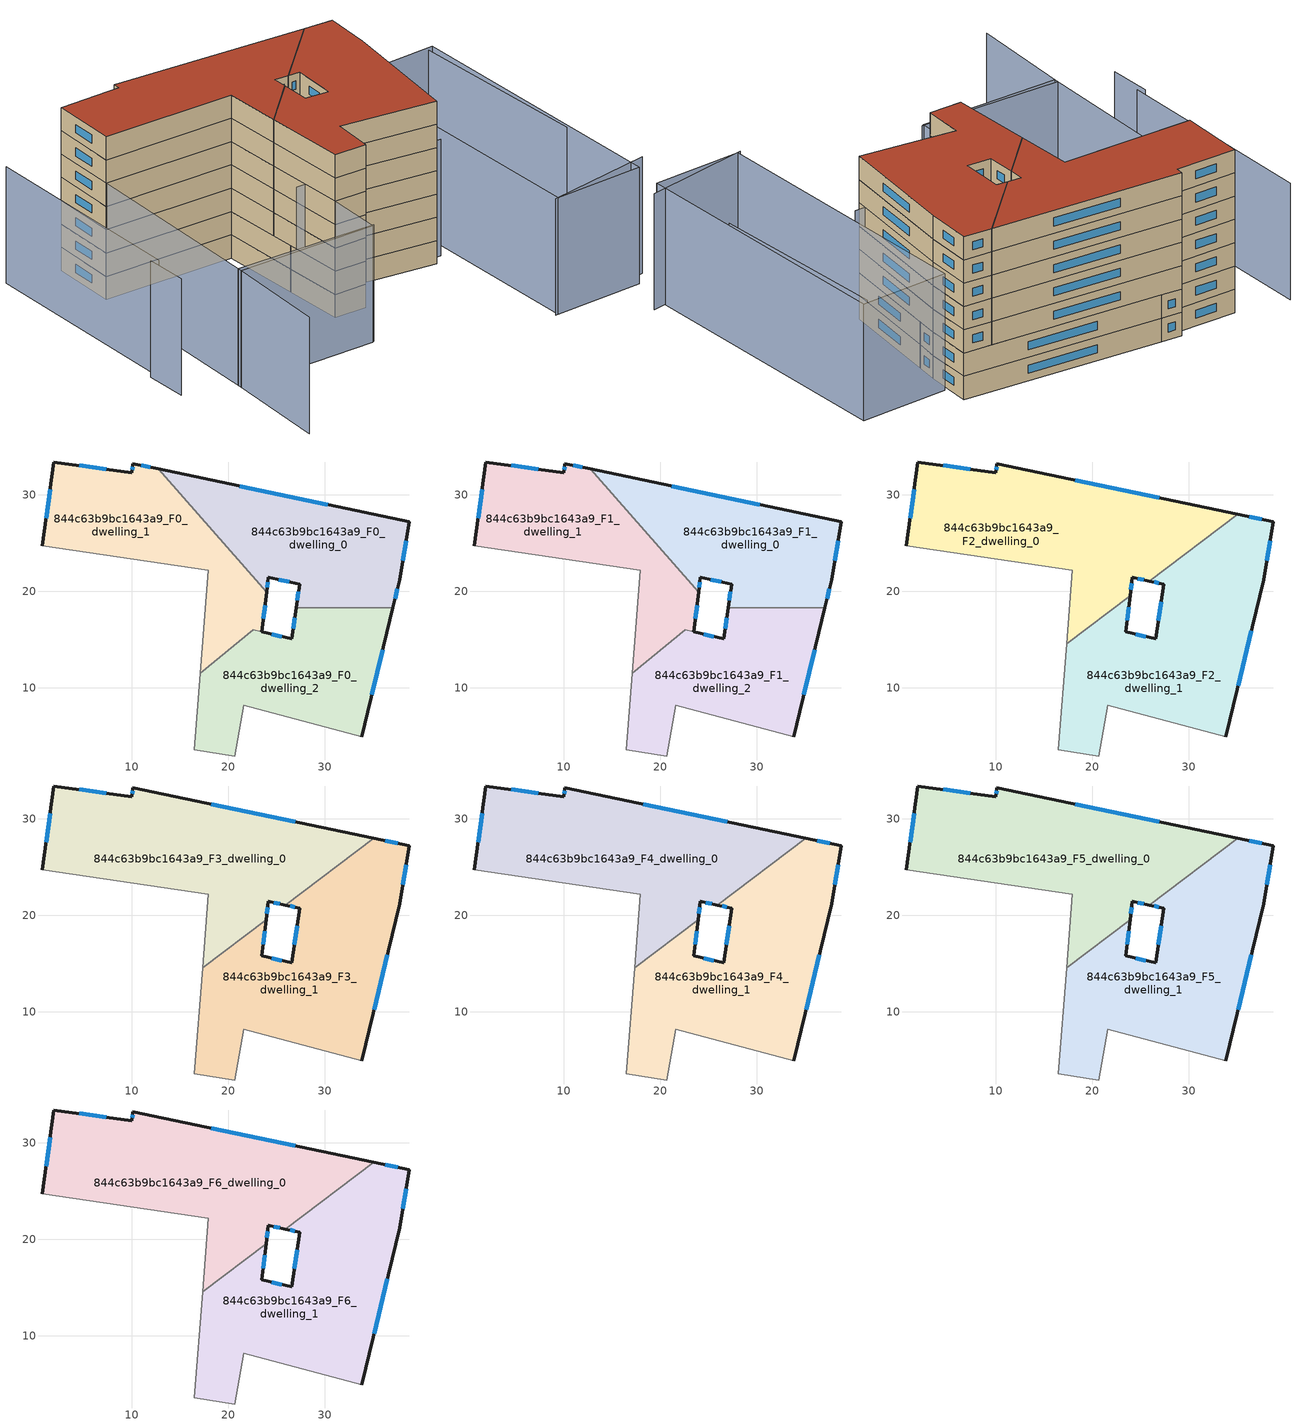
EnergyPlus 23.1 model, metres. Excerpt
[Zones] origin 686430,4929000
844c63b9bc1643a9_F0_dwelling_0
 floor ground (EU_floor_Construction): 38.78,27.23 37.78,21.19 37.08,18.29 27.06,18.29 27.42,20.76 24.18,21.44 24,19.92 12.78,32.69 z0
 wall outside (EU_wall_Construction): 37.08,18.29 37.78,21.19 38.78,27.23 12.78,32.69 / 24,19.92 24.18,21.44 27.42,20.76 27.06,18.29 z0:3
 wall to 844c63b9bc1643a9_F0_dwelling_2 (EU_wall_Construction): 27.06,18.29 37.08,18.29 z0:3
 wall to 844c63b9bc1643a9_F0_dwelling_1 (EU_wall_Construction): 12.78,32.69 24,19.92 z0:3
 window (EU_Window_Construction): 37.31,19.23 37.55,20.25 / 27.3,19.96 27.17,19.09 / 25.23,21.22 26.36,20.98 / 24.06,20.41 24.12,20.95 / 30.32,29 21.23,30.91 / 38.1,23.15 38.45,25.26 z0.98:2.02
844c63b9bc1643a9_F0_dwelling_1
 floor ground (EU_floor_Construction): 12.78,32.69 24,19.92 23.51,15.8 22.63,16.01 17.11,11.51 17.97,22.19 0.74,24.75 1.93,33.41 10.01,32.3 10.14,33.24 z0
 wall outside (EU_wall_Construction): 12.78,32.69 10.14,33.24 10.01,32.3 1.93,33.41 0.74,24.75 / 23.51,15.8 24,19.92 z0:3
 wall adiabatic (EU_wall_Construction): 0.74,24.75 17.97,22.19 17.11,11.51 z0:3
 wall to 844c63b9bc1643a9_F0_dwelling_2 (EU_wall_Construction): 22.63,16.01 23.51,15.8 / 17.11,11.51 22.62,16 z0:3
 window (EU_Window_Construction): 1.54,30.59 1.12,27.57 / 7.38,32.66 4.56,33.05 / 10.1,32.93 10.05,32.61 / 11.92,32.87 11,33.06 / 23.67,17.14 23.84,18.58 z0.98:2.02
844c63b9bc1643a9_F0_dwelling_2
 floor ground (EU_floor_Construction): 37.08,18.29 33.86,4.93 21.63,8.17 20.68,2.93 16.48,3.57 17.11,11.51 22.62,16 26.59,15.08 27.06,18.29 z0
 wall outside (EU_wall_Construction): 27.06,18.29 26.59,15.08 23.51,15.8 / 33.86,4.93 37.08,18.29 z0:3
 wall adiabatic (EU_wall_Construction): 17.11,11.51 16.48,3.57 20.68,2.93 21.63,8.17 33.86,4.93 z0:3
 window (EU_Window_Construction): 25.59,15.31 24.51,15.57 / 26.9,17.25 26.74,16.12 / 34.9,9.28 36.03,13.95 z0.98:2.02
844c63b9bc1643a9_F1_dwelling_0
 floor to 844c63b9bc1643a9_F0_dwelling_0 (EU_floor_Construction): 38.78,27.23 37.78,21.19 37.08,18.29 27.06,18.29 27.42,20.76 24.18,21.44 24,19.92 12.78,32.69 z3
 wall outside (EU_wall_Construction): 37.08,18.29 37.78,21.19 38.78,27.23 12.78,32.69 / 24,19.92 24.18,21.44 27.42,20.76 27.06,18.29 z3:6
 wall to 844c63b9bc1643a9_F1_dwelling_2 (EU_wall_Construction): 27.06,18.29 37.08,18.29 z3:6
 wall to 844c63b9bc1643a9_F1_dwelling_1 (EU_wall_Construction): 12.78,32.69 24,19.92 z3:6
 window (EU_Window_Construction): 37.31,19.23 37.55,20.25 / 27.3,19.96 27.17,19.09 / 25.23,21.22 26.36,20.98 / 24.06,20.41 24.12,20.95 / 30.32,29 21.23,30.91 / 38.1,23.15 38.45,25.26 z3.98:5.02
844c63b9bc1643a9_F1_dwelling_1
 floor to 844c63b9bc1643a9_F0_dwelling_1 (EU_floor_Construction): 12.78,32.69 24,19.92 23.51,15.8 22.63,16.01 17.11,11.51 17.97,22.19 0.74,24.75 1.93,33.41 10.01,32.3 10.14,33.24 z3
 wall outside (EU_wall_Construction): 12.78,32.69 10.14,33.24 10.01,32.3 1.93,33.41 0.74,24.75 / 23.51,15.8 24,19.92 z3:6
 wall adiabatic (EU_wall_Construction): 0.74,24.75 17.97,22.19 17.11,11.51 z3:6
 wall to 844c63b9bc1643a9_F1_dwelling_2 (EU_wall_Construction): 22.63,16.01 23.51,15.8 / 17.11,11.51 22.62,16 z3:6
 window (EU_Window_Construction): 1.54,30.59 1.12,27.57 / 7.38,32.66 4.56,33.05 / 10.1,32.93 10.05,32.61 / 11.92,32.87 11,33.06 / 23.67,17.14 23.84,18.58 z3.98:5.02
844c63b9bc1643a9_F1_dwelling_2
 floor to 844c63b9bc1643a9_F0_dwelling_2 (EU_floor_Construction): 37.08,18.29 33.86,4.93 21.63,8.17 20.68,2.93 16.48,3.57 17.11,11.51 22.63,16.01 26.59,15.08 27.06,18.29 z3
 wall outside (EU_wall_Construction): 27.06,18.29 26.59,15.08 23.51,15.8 / 33.86,4.93 37.08,18.29 z3:6
 wall adiabatic (EU_wall_Construction): 17.11,11.51 16.48,3.57 20.68,2.93 21.63,8.17 33.86,4.93 z3:6
 window (EU_Window_Construction): 25.59,15.31 24.51,15.57 / 26.9,17.25 26.74,16.12 / 34.9,9.28 36.03,13.95 z3.98:5.02
844c63b9bc1643a9_F2_dwelling_0
 floor to 844c63b9bc1643a9_F1_dwelling_0 (EU_floor_Construction): 35.09,28 25.94,21.07 24.18,21.44 24,19.92 12.78,32.69 z6
 floor to 844c63b9bc1643a9_F1_dwelling_1 (EU_floor_Construction): 12.78,32.69 24,19.92 23.95,19.57 17.36,14.57 17.97,22.19 0.74,24.75 1.93,33.41 10.01,32.3 10.14,33.24 z6
 wall outside (EU_wall_Construction): 35.09,28 10.14,33.24 10.01,32.3 1.93,33.41 0.74,24.75 / 23.95,19.57 24.18,21.44 25.94,21.07 z6:9
 wall to 844c63b9bc1643a9_F2_dwelling_1 (EU_wall_Construction): 25.94,21.07 35.09,28 / 17.36,14.57 23.95,19.57 z6:9
 wall adiabatic (EU_wall_Construction): 0.74,24.75 17.97,22.19 17.36,14.57 z6:9
 window (EU_Window_Construction): 1.54,30.59 1.12,27.57 / 7.38,32.66 4.56,33.05 / 10.1,32.93 10.05,32.61 / 26.98,29.71 18.25,31.54 / 24.75,21.32 25.37,21.19 / 24.03,20.18 24.11,20.83 z6.98:8.02
844c63b9bc1643a9_F2_dwelling_1
 floor to 844c63b9bc1643a9_F1_dwelling_1 (EU_floor_Construction): 23.95,19.57 23.51,15.8 22.63,16.01 17.11,11.51 17.36,14.57 z6
 floor to 844c63b9bc1643a9_F1_dwelling_2 (EU_floor_Construction): 37.08,18.29 33.86,4.93 21.63,8.17 20.68,2.93 16.48,3.57 17.11,11.51 22.63,16.01 26.59,15.08 27.06,18.29 z6
 floor to 844c63b9bc1643a9_F1_dwelling_0 (EU_floor_Construction): 38.78,27.23 37.78,21.19 37.08,18.29 27.06,18.29 27.42,20.76 25.94,21.07 35.09,28 z6
 wall outside (EU_wall_Construction): 25.94,21.07 27.42,20.76 26.59,15.08 23.51,15.8 23.95,19.57 / 33.86,4.93 37.78,21.19 38.78,27.23 35.09,28 z6:9
 wall adiabatic (EU_wall_Construction): 17.36,14.57 16.48,3.57 20.68,2.93 21.63,8.17 33.86,4.93 z6:9
 window (EU_Window_Construction): 23.65,17.03 23.81,18.34 / 25.59,15.31 24.51,15.57 / 27.15,18.91 26.86,16.93 / 26.42,20.97 26.94,20.86 / 37.58,27.48 36.29,27.75 / 38.1,23.15 38.45,25.26 / 35.13,10.22 36.5,15.9 z6.98:8.02
844c63b9bc1643a9_F3_dwelling_0
 floor to 844c63b9bc1643a9_F2_dwelling_0 (EU_floor_Construction): 35.09,28 25.94,21.07 24.18,21.44 23.95,19.57 17.36,14.57 17.97,22.19 0.74,24.75 1.93,33.41 10.01,32.3 10.14,33.24 z9
 wall outside (EU_wall_Construction): 35.09,28 10.14,33.24 10.01,32.3 1.93,33.41 0.74,24.75 / 23.95,19.57 24.18,21.44 25.94,21.07 z9:12
 wall to 844c63b9bc1643a9_F3_dwelling_1 (EU_wall_Construction): 25.94,21.07 35.09,28 / 17.36,14.57 23.95,19.57 z9:12
 wall adiabatic (EU_wall_Construction): 0.74,24.75 17.97,22.19 17.36,14.57 z9:12
 window (EU_Window_Construction): 1.54,30.59 1.12,27.57 / 7.38,32.66 4.56,33.05 / 10.1,32.93 10.05,32.61 / 26.98,29.71 18.25,31.54 / 24.75,21.32 25.37,21.19 / 24.03,20.18 24.11,20.83 z9.98:11.02
844c63b9bc1643a9_F3_dwelling_1
 floor to 844c63b9bc1643a9_F2_dwelling_1 (EU_floor_Construction): 38.78,27.23 37.78,21.19 33.86,4.93 21.63,8.17 20.68,2.93 16.48,3.57 17.36,14.57 23.95,19.57 23.51,15.8 26.59,15.08 27.42,20.76 25.94,21.07 35.09,28 z9
 wall outside (EU_wall_Construction): 25.94,21.07 27.42,20.76 26.59,15.08 23.51,15.8 23.95,19.57 / 33.86,4.93 37.78,21.19 38.78,27.23 35.09,28 z9:12
 wall adiabatic (EU_wall_Construction): 17.36,14.57 16.48,3.57 20.68,2.93 21.63,8.17 33.86,4.93 z9:12
 window (EU_Window_Construction): 23.65,17.03 23.81,18.34 / 25.59,15.31 24.51,15.57 / 27.15,18.91 26.86,16.93 / 26.42,20.97 26.94,20.86 / 37.58,27.48 36.29,27.75 / 38.1,23.15 38.45,25.26 / 35.13,10.22 36.5,15.9 z9.98:11.02
844c63b9bc1643a9_F4_dwelling_0
 floor to 844c63b9bc1643a9_F3_dwelling_0 (EU_floor_Construction): 35.09,28 25.94,21.07 24.18,21.44 23.95,19.57 17.36,14.57 17.97,22.19 0.74,24.75 1.93,33.41 10.01,32.3 10.14,33.24 z12
 wall outside (EU_wall_Construction): 35.09,28 10.14,33.24 10.01,32.3 1.93,33.41 0.74,24.75 / 23.95,19.57 24.18,21.44 25.94,21.07 z12:15
 wall to 844c63b9bc1643a9_F4_dwelling_1 (EU_wall_Construction): 25.94,21.07 35.09,28 / 17.36,14.57 23.95,19.57 z12:15
 wall adiabatic (EU_wall_Construction): 0.74,24.75 17.97,22.19 17.36,14.57 z12:15
 window (EU_Window_Construction): 1.54,30.59 1.12,27.57 / 7.38,32.66 4.56,33.05 / 10.1,32.93 10.05,32.61 / 26.98,29.71 18.25,31.54 / 24.75,21.32 25.37,21.19 / 24.03,20.18 24.11,20.83 z12.98:14.02
844c63b9bc1643a9_F4_dwelling_1
 floor to 844c63b9bc1643a9_F3_dwelling_1 (EU_floor_Construction): 38.78,27.23 37.78,21.19 33.86,4.93 21.63,8.17 20.68,2.93 16.48,3.57 17.36,14.57 23.95,19.57 23.51,15.8 26.59,15.08 27.42,20.76 25.94,21.07 35.09,28 z12
 wall outside (EU_wall_Construction): 25.94,21.07 27.42,20.76 26.59,15.08 23.51,15.8 23.95,19.57 / 33.86,4.93 37.78,21.19 38.78,27.23 35.09,28 z12:15
 wall adiabatic (EU_wall_Construction): 17.36,14.57 16.48,3.57 20.68,2.93 21.63,8.17 33.86,4.93 z12:15
 window (EU_Window_Construction): 23.65,17.03 23.81,18.34 / 25.59,15.31 24.51,15.57 / 27.15,18.91 26.86,16.93 / 26.42,20.97 26.94,20.86 / 37.58,27.48 36.29,27.75 / 38.1,23.15 38.45,25.26 / 35.13,10.22 36.5,15.9 z12.98:14.02
844c63b9bc1643a9_F5_dwelling_0
 floor to 844c63b9bc1643a9_F4_dwelling_0 (EU_floor_Construction): 35.09,28 25.94,21.07 24.18,21.44 23.95,19.57 17.36,14.57 17.97,22.19 0.74,24.75 1.93,33.41 10.01,32.3 10.14,33.24 z15
 wall outside (EU_wall_Construction): 35.09,28 10.14,33.24 10.01,32.3 1.93,33.41 0.74,24.75 / 23.95,19.57 24.18,21.44 25.94,21.07 z15:18
 wall to 844c63b9bc1643a9_F5_dwelling_1 (EU_wall_Construction): 25.94,21.07 35.09,28 / 17.36,14.57 23.95,19.57 z15:18
 wall adiabatic (EU_wall_Construction): 0.74,24.75 17.97,22.19 17.36,14.57 z15:18
 window (EU_Window_Construction): 1.54,30.59 1.12,27.57 / 7.38,32.66 4.56,33.05 / 10.1,32.93 10.05,32.61 / 26.98,29.71 18.25,31.54 / 24.75,21.32 25.37,21.19 / 24.03,20.18 24.11,20.83 z15.98:17.02
844c63b9bc1643a9_F5_dwelling_1
 floor to 844c63b9bc1643a9_F4_dwelling_1 (EU_floor_Construction): 38.78,27.23 37.78,21.19 33.86,4.93 21.63,8.17 20.68,2.93 16.48,3.57 17.36,14.57 23.95,19.57 23.51,15.8 26.59,15.08 27.42,20.76 25.94,21.07 35.09,28 z15
 wall outside (EU_wall_Construction): 25.94,21.07 27.42,20.76 26.59,15.08 23.51,15.8 23.95,19.57 / 33.86,4.93 37.78,21.19 38.78,27.23 35.09,28 z15:18
 wall adiabatic (EU_wall_Construction): 17.36,14.57 16.48,3.57 20.68,2.93 21.63,8.17 33.86,4.93 z15:18
 window (EU_Window_Construction): 23.65,17.03 23.81,18.34 / 25.59,15.31 24.51,15.57 / 27.15,18.91 26.86,16.93 / 26.42,20.97 26.94,20.86 / 37.58,27.48 36.29,27.75 / 38.1,23.15 38.45,25.26 / 35.13,10.22 36.5,15.9 z15.98:17.02
844c63b9bc1643a9_F6_dwelling_0
 floor to 844c63b9bc1643a9_F5_dwelling_0 (EU_floor_Construction): 35.09,28 25.94,21.07 24.18,21.44 23.95,19.57 17.36,14.57 17.97,22.19 0.74,24.75 1.93,33.41 10.01,32.3 10.14,33.24 z18
 wall outside (EU_wall_Construction): 35.09,28 10.14,33.24 10.01,32.3 1.93,33.41 0.74,24.75 / 23.95,19.57 24.18,21.44 25.94,21.07 z18:21
 wall to 844c63b9bc1643a9_F6_dwelling_1 (EU_wall_Construction): 25.94,21.07 35.09,28 / 17.36,14.57 23.95,19.57 z18:21
 wall adiabatic (EU_wall_Construction): 0.74,24.75 17.97,22.19 17.36,14.57 z18:21
 window (EU_Window_Construction): 1.54,30.59 1.12,27.57 / 7.38,32.66 4.56,33.05 / 10.1,32.93 10.05,32.61 / 26.98,29.71 18.25,31.54 / 24.75,21.32 25.37,21.19 / 24.03,20.18 24.11,20.83 z18.98:20.02
 roof outside (EU_roof_Construction): 25.94,21.07 35.09,28 10.14,33.24 10.01,32.3 1.93,33.41 0.74,24.75 17.97,22.19 17.36,14.57 23.95,19.57 24.18,21.44 z21
844c63b9bc1643a9_F6_dwelling_1
 floor to 844c63b9bc1643a9_F5_dwelling_1 (EU_floor_Construction): 38.78,27.23 37.78,21.19 33.86,4.93 21.63,8.17 20.68,2.93 16.48,3.57 17.36,14.57 23.95,19.57 23.51,15.8 26.59,15.08 27.42,20.76 25.94,21.07 35.09,28 z18
 wall outside (EU_wall_Construction): 25.94,21.07 27.42,20.76 26.59,15.08 23.51,15.8 23.95,19.57 / 33.86,4.93 37.78,21.19 38.78,27.23 35.09,28 z18:21
 wall adiabatic (EU_wall_Construction): 17.36,14.57 16.48,3.57 20.68,2.93 21.63,8.17 33.86,4.93 z18:21
 window (EU_Window_Construction): 23.65,17.03 23.81,18.34 / 25.59,15.31 24.51,15.57 / 27.15,18.91 26.86,16.93 / 26.42,20.97 26.94,20.86 / 37.58,27.48 36.29,27.75 / 38.1,23.15 38.45,25.26 / 35.13,10.22 36.5,15.9 z18.98:20.02
 roof outside (EU_roof_Construction): 33.86,4.93 37.78,21.19 38.78,27.23 35.09,28 25.94,21.07 27.42,20.76 26.59,15.08 23.51,15.8 23.95,19.57 17.36,14.57 16.48,3.57 20.68,2.93 21.63,8.17 z21
shading: 35,-13.39 49.12,-12.85 / 15.76,9.07 35.53,6.04 / -5.01,-14.59 -2.73,-0.56 / -2.73,-0.56 15.76,-3.56 / -8.58,7.73 -9.08,2.2 / 47.96,-1.74 49.47,22.55 / -4.71,35.53 -7.87,7.18 / 35.39,-13.38 38.73,24.07 / 38.73,24.07 50.48,23.02 / 50.48,23.02 47.14,-14.43 / 47.14,-14.43 35.39,-13.38 / -2.81,-1.12 0.74,24.75 / 0.74,24.75 19.04,22.24 / 19.04,22.24 15.49,-3.63 / 15.49,-3.63 -2.81,-1.12 z0:15
[Building]
EU S2 Campaign: North Axis=0; Terrain=City; Solar Distribution=FullExterior
[Site:Location]
Bologna: Latitude=44.5; Longitude=11.25; Time Zone=1; Elevation=37
[SizingPeriod:WeatherFileDays]
AnnualSizingPeriod: Begin Month=1; Begin Day of Month=1; End Month=12; End Day of Month=31; Day of Week for Start Day=Monday; Use Weather File Daylight Saving Period=No; Use Weather File Rain and Snow Indicators=No
[MATERIAL]
EU_InternalMass_Material: Roughness=MediumRough; Thickness=0.1; Conductivity=1; Density=1800; Specific Heat=900; Thermal Absorptance=0.9; Solar Absorptance=0.7; Visible Absorptance=0.7
[MATERIAL:NOMASS] Roughness=MediumRough; Thermal Absorptance=0.9; Solar Absorptance=0.7; Visible Absorptance=0.7
Name | Thermal Resistance
EU_wall_NoMass | 0.905828
EU_roof_NoMass | 0.37593
EU_floor_NoMass | 0.67114
[WINDOWMATERIAL:SIMPLEGLAZINGSYSTEM]
EU_Window_SimpleGlazing: UFactor=4.52486; Solar Heat Gain Coefficient=0.85; Visible Transmittance=0.85
[CONSTRUCTION]
EU_wall_Construction: EU_wall_NoMass
EU_roof_Construction: EU_roof_NoMass
EU_floor_Construction: EU_floor_NoMass
EU_InternalMass_Construction: EU_InternalMass_Material
EU_Window_Construction: EU_Window_SimpleGlazing
[ZONE] Type=1; Multiplier=1; Ceiling Height=autocalculate; Floor Area=autocalculate; Part of Total Floor Area=Yes
Name | Volume
844c63b9bc1643a9_F0_dwelling_0; 844c63b9bc1643a9_F1_dwelling_0 | 592.192
844c63b9bc1643a9_F2_dwelling_0; 844c63b9bc1643a9_F3_dwelling_0; 844c63b9bc1643a9_F4_dwelling_0; 844c63b9bc1643a9_F5_dwelling_0; 844c63b9bc1643a9_F6_dwelling_0 | 888.302
844c63b9bc1643a9_F0_dwelling_1; 844c63b9bc1643a9_F1_dwelling_1 | 593.607
844c63b9bc1643a9_F2_dwelling_1; 844c63b9bc1643a9_F3_dwelling_1; 844c63b9bc1643a9_F4_dwelling_1; 844c63b9bc1643a9_F5_dwelling_1; 844c63b9bc1643a9_F6_dwelling_1 | 888.296
844c63b9bc1643a9_F0_dwelling_2 | 590.777
844c63b9bc1643a9_F1_dwelling_2 | 590.797
[INTERNALMASS] Construction=EU_InternalMass_Construction
Name | Zone or ZoneList | Surface Area
844c63b9bc1643a9_F0_dwelling_0_EU_InternalMass | 844c63b9bc1643a9_F0_dwelling_0 | 197.397
844c63b9bc1643a9_F0_dwelling_1_EU_InternalMass | 844c63b9bc1643a9_F0_dwelling_1 | 197.87
844c63b9bc1643a9_F0_dwelling_2_EU_InternalMass | 844c63b9bc1643a9_F0_dwelling_2 | 196.933
844c63b9bc1643a9_F1_dwelling_0_EU_InternalMass | 844c63b9bc1643a9_F1_dwelling_0 | 197.397
844c63b9bc1643a9_F1_dwelling_1_EU_InternalMass | 844c63b9bc1643a9_F1_dwelling_1 | 197.87
844c63b9bc1643a9_F1_dwelling_2_EU_InternalMass | 844c63b9bc1643a9_F1_dwelling_2 | 196.933
844c63b9bc1643a9_F2_dwelling_0_EU_InternalMass | 844c63b9bc1643a9_F2_dwelling_0 | 296.097
844c63b9bc1643a9_F2_dwelling_1_EU_InternalMass | 844c63b9bc1643a9_F2_dwelling_1 | 296.098
844c63b9bc1643a9_F3_dwelling_0_EU_InternalMass | 844c63b9bc1643a9_F3_dwelling_0 | 296.097
844c63b9bc1643a9_F3_dwelling_1_EU_InternalMass | 844c63b9bc1643a9_F3_dwelling_1 | 296.098
844c63b9bc1643a9_F4_dwelling_0_EU_InternalMass | 844c63b9bc1643a9_F4_dwelling_0 | 296.097
844c63b9bc1643a9_F4_dwelling_1_EU_InternalMass | 844c63b9bc1643a9_F4_dwelling_1 | 296.098
844c63b9bc1643a9_F5_dwelling_0_EU_InternalMass | 844c63b9bc1643a9_F5_dwelling_0 | 296.097
844c63b9bc1643a9_F5_dwelling_1_EU_InternalMass | 844c63b9bc1643a9_F5_dwelling_1 | 296.098
844c63b9bc1643a9_F6_dwelling_0_EU_InternalMass | 844c63b9bc1643a9_F6_dwelling_0 | 296.097
844c63b9bc1643a9_F6_dwelling_1_EU_InternalMass | 844c63b9bc1643a9_F6_dwelling_1 | 296.098
[OTHEREQUIPMENT] Fuel Type=Electricity; Design Level Calculation Method=Watts/Area; Power per Zone Floor Area=1; Fraction Latent=0; Fraction Radiant=0; Fraction Lost=0; Carbon Dioxide Generation Rate=0; EndUse Subcategory=EU_Step8_InternalGains
Name | Zone or ZoneList or Space or SpaceList | Schedule
EU_Step8_InternalGain_844c63b9bc1643a9_F0_dwelling_0_f000 | 844c63b9bc1643a9_F0_dwelling_0 | EU_Step8_GainSchedule_844c63b9bc1643a9_F0_dwelling_0_f000
EU_Step8_InternalGain_844c63b9bc1643a9_F0_dwelling_1_f000 | 844c63b9bc1643a9_F0_dwelling_1 | EU_Step8_GainSchedule_844c63b9bc1643a9_F0_dwelling_1_f000
EU_Step8_InternalGain_844c63b9bc1643a9_F0_dwelling_2_f000 | 844c63b9bc1643a9_F0_dwelling_2 | EU_Step8_GainSchedule_844c63b9bc1643a9_F0_dwelling_2_f000
EU_Step8_InternalGain_844c63b9bc1643a9_F1_dwelling_0_f000 | 844c63b9bc1643a9_F1_dwelling_0 | EU_Step8_GainSchedule_844c63b9bc1643a9_F1_dwelling_0_f000
EU_Step8_InternalGain_844c63b9bc1643a9_F1_dwelling_1_f000 | 844c63b9bc1643a9_F1_dwelling_1 | EU_Step8_GainSchedule_844c63b9bc1643a9_F1_dwelling_1_f000
EU_Step8_InternalGain_844c63b9bc1643a9_F1_dwelling_2_f000 | 844c63b9bc1643a9_F1_dwelling_2 | EU_Step8_GainSchedule_844c63b9bc1643a9_F1_dwelling_2_f000
EU_Step8_InternalGain_844c63b9bc1643a9_F2_dwelling_0_f000 | 844c63b9bc1643a9_F2_dwelling_0 | EU_Step8_GainSchedule_844c63b9bc1643a9_F2_dwelling_0_f000
EU_Step8_InternalGain_844c63b9bc1643a9_F2_dwelling_1_f000 | 844c63b9bc1643a9_F2_dwelling_1 | EU_Step8_GainSchedule_844c63b9bc1643a9_F2_dwelling_1_f000
EU_Step8_InternalGain_844c63b9bc1643a9_F3_dwelling_0_f000 | 844c63b9bc1643a9_F3_dwelling_0 | EU_Step8_GainSchedule_844c63b9bc1643a9_F3_dwelling_0_f000
EU_Step8_InternalGain_844c63b9bc1643a9_F3_dwelling_1_f000 | 844c63b9bc1643a9_F3_dwelling_1 | EU_Step8_GainSchedule_844c63b9bc1643a9_F3_dwelling_1_f000
EU_Step8_InternalGain_844c63b9bc1643a9_F4_dwelling_0_f000 | 844c63b9bc1643a9_F4_dwelling_0 | EU_Step8_GainSchedule_844c63b9bc1643a9_F4_dwelling_0_f000
EU_Step8_InternalGain_844c63b9bc1643a9_F4_dwelling_1_f000 | 844c63b9bc1643a9_F4_dwelling_1 | EU_Step8_GainSchedule_844c63b9bc1643a9_F4_dwelling_1_f000
EU_Step8_InternalGain_844c63b9bc1643a9_F5_dwelling_0_f000 | 844c63b9bc1643a9_F5_dwelling_0 | EU_Step8_GainSchedule_844c63b9bc1643a9_F5_dwelling_0_f000
EU_Step8_InternalGain_844c63b9bc1643a9_F5_dwelling_1_f000 | 844c63b9bc1643a9_F5_dwelling_1 | EU_Step8_GainSchedule_844c63b9bc1643a9_F5_dwelling_1_f000
EU_Step8_InternalGain_844c63b9bc1643a9_F6_dwelling_0_f000 | 844c63b9bc1643a9_F6_dwelling_0 | EU_Step8_GainSchedule_844c63b9bc1643a9_F6_dwelling_0_f000
EU_Step8_InternalGain_844c63b9bc1643a9_F6_dwelling_1_f000 | 844c63b9bc1643a9_F6_dwelling_1 | EU_Step8_GainSchedule_844c63b9bc1643a9_F6_dwelling_1_f000
[ZONEVENTILATION:DESIGNFLOWRATE] Schedule=EU_AlwaysOn; Design Flow Rate Calculation Method=AirChanges/Hour; Air Changes per Hour=0.73129; Ventilation Type=Natural; Fan Pressure Rise=0; Fan Total Efficiency=1; Constant Term Coefficient=1; Temperature Term Coefficient=0; Velocity Term Coefficient=0; Velocity Squared Term Coefficient=0; Minimum Indoor Temperature=-100; Maximum Indoor Temperature=100; Delta Temperature=-100; Minimum Outdoor Temperature=-100; Maximum Outdoor Temperature=100; Maximum Wind Speed=40
Name | Zone or ZoneList or Space or SpaceList
EU_ConstantAir_844c63b9bc1643a9_F0_dwelling_0 | 844c63b9bc1643a9_F0_dwelling_0
EU_ConstantAir_844c63b9bc1643a9_F0_dwelling_1 | 844c63b9bc1643a9_F0_dwelling_1
EU_ConstantAir_844c63b9bc1643a9_F0_dwelling_2 | 844c63b9bc1643a9_F0_dwelling_2
EU_ConstantAir_844c63b9bc1643a9_F1_dwelling_0 | 844c63b9bc1643a9_F1_dwelling_0
EU_ConstantAir_844c63b9bc1643a9_F1_dwelling_1 | 844c63b9bc1643a9_F1_dwelling_1
EU_ConstantAir_844c63b9bc1643a9_F1_dwelling_2 | 844c63b9bc1643a9_F1_dwelling_2
EU_ConstantAir_844c63b9bc1643a9_F2_dwelling_0 | 844c63b9bc1643a9_F2_dwelling_0
EU_ConstantAir_844c63b9bc1643a9_F2_dwelling_1 | 844c63b9bc1643a9_F2_dwelling_1
EU_ConstantAir_844c63b9bc1643a9_F3_dwelling_0 | 844c63b9bc1643a9_F3_dwelling_0
EU_ConstantAir_844c63b9bc1643a9_F3_dwelling_1 | 844c63b9bc1643a9_F3_dwelling_1
EU_ConstantAir_844c63b9bc1643a9_F4_dwelling_0 | 844c63b9bc1643a9_F4_dwelling_0
EU_ConstantAir_844c63b9bc1643a9_F4_dwelling_1 | 844c63b9bc1643a9_F4_dwelling_1
EU_ConstantAir_844c63b9bc1643a9_F5_dwelling_0 | 844c63b9bc1643a9_F5_dwelling_0
EU_ConstantAir_844c63b9bc1643a9_F5_dwelling_1 | 844c63b9bc1643a9_F5_dwelling_1
EU_ConstantAir_844c63b9bc1643a9_F6_dwelling_0 | 844c63b9bc1643a9_F6_dwelling_0
EU_ConstantAir_844c63b9bc1643a9_F6_dwelling_1 | 844c63b9bc1643a9_F6_dwelling_1
[HVACTEMPLATE:THERMOSTAT] Constant Heating Setpoint=20; Constant Cooling Setpoint=50
EU_HeatOnly_844c63b9bc1643a9_F0_dwelling_0; EU_HeatOnly_844c63b9bc1643a9_F0_dwelling_1; EU_HeatOnly_844c63b9bc1643a9_F0_dwelling_2; EU_HeatOnly_844c63b9bc1643a9_F1_dwelling_0; EU_HeatOnly_844c63b9bc1643a9_F1_dwelling_1; EU_HeatOnly_844c63b9bc1643a9_F1_dwelling_2; EU_HeatOnly_844c63b9bc1643a9_F2_dwelling_0; EU_HeatOnly_844c63b9bc1643a9_F2_dwelling_1; EU_HeatOnly_844c63b9bc1643a9_F3_dwelling_0; EU_HeatOnly_844c63b9bc1643a9_F3_dwelling_1; EU_HeatOnly_844c63b9bc1643a9_F4_dwelling_0; EU_HeatOnly_844c63b9bc1643a9_F4_dwelling_1; EU_HeatOnly_844c63b9bc1643a9_F5_dwelling_0; EU_HeatOnly_844c63b9bc1643a9_F5_dwelling_1; EU_HeatOnly_844c63b9bc1643a9_F6_dwelling_0; EU_HeatOnly_844c63b9bc1643a9_F6_dwelling_1
[HVACTEMPLATE:ZONE:IDEALLOADSAIRSYSTEM] System Availability Schedule=EU_AlwaysOn; Maximum Heating Supply Air Temperature=50; Minimum Cooling Supply Air Temperature=13; Maximum Heating Supply Air Humidity Ratio=0.0156; Minimum Cooling Supply Air Humidity Ratio=0.0077; Heating Limit=NoLimit; Cooling Limit=NoLimit; Heating Availability Schedule=EU_AlwaysOn; Cooling Availability Schedule=EU_CoolingOff; Dehumidification Control Type=ConstantSensibleHeatRatio; Cooling Sensible Heat Ratio=0.7; Dehumidification Setpoint=60; Humidification Control Type=None; Humidification Setpoint=30; Outdoor Air Method=None; Outdoor Air Flow Rate per Person=0.00944; Outdoor Air Flow Rate per Zone Floor Area=0; Outdoor Air Flow Rate per Zone=0; Demand Controlled Ventilation Type=None; Outdoor Air Economizer Type=NoEconomizer; Heat Recovery Type=None; Sensible Heat Recovery Effectiveness=0.7; Latent Heat Recovery Effectiveness=0.65
Name | Template Thermostat
844c63b9bc1643a9_F0_dwelling_0 | EU_HeatOnly_844c63b9bc1643a9_F0_dwelling_0
844c63b9bc1643a9_F0_dwelling_1 | EU_HeatOnly_844c63b9bc1643a9_F0_dwelling_1
844c63b9bc1643a9_F0_dwelling_2 | EU_HeatOnly_844c63b9bc1643a9_F0_dwelling_2
844c63b9bc1643a9_F1_dwelling_0 | EU_HeatOnly_844c63b9bc1643a9_F1_dwelling_0
844c63b9bc1643a9_F1_dwelling_1 | EU_HeatOnly_844c63b9bc1643a9_F1_dwelling_1
844c63b9bc1643a9_F1_dwelling_2 | EU_HeatOnly_844c63b9bc1643a9_F1_dwelling_2
844c63b9bc1643a9_F2_dwelling_0 | EU_HeatOnly_844c63b9bc1643a9_F2_dwelling_0
844c63b9bc1643a9_F2_dwelling_1 | EU_HeatOnly_844c63b9bc1643a9_F2_dwelling_1
844c63b9bc1643a9_F3_dwelling_0 | EU_HeatOnly_844c63b9bc1643a9_F3_dwelling_0
844c63b9bc1643a9_F3_dwelling_1 | EU_HeatOnly_844c63b9bc1643a9_F3_dwelling_1
844c63b9bc1643a9_F4_dwelling_0 | EU_HeatOnly_844c63b9bc1643a9_F4_dwelling_0
844c63b9bc1643a9_F4_dwelling_1 | EU_HeatOnly_844c63b9bc1643a9_F4_dwelling_1
844c63b9bc1643a9_F5_dwelling_0 | EU_HeatOnly_844c63b9bc1643a9_F5_dwelling_0
844c63b9bc1643a9_F5_dwelling_1 | EU_HeatOnly_844c63b9bc1643a9_F5_dwelling_1
844c63b9bc1643a9_F6_dwelling_0 | EU_HeatOnly_844c63b9bc1643a9_F6_dwelling_0
844c63b9bc1643a9_F6_dwelling_1 | EU_HeatOnly_844c63b9bc1643a9_F6_dwelling_1
[SIZING:ZONE] Zone Cooling Design Supply Air Temperature Input Method=SupplyAirTemperature; Zone Cooling Design Supply Air Temperature=13; Zone Heating Design Supply Air Temperature Input Method=SupplyAirTemperature; Zone Heating Design Supply Air Temperature=50; Zone Cooling Design Supply Air Humidity Ratio=0.008; Zone Heating Design Supply Air Humidity Ratio=0.008; Cooling Design Air Flow Method=DesignDay; Cooling Design Air Flow Rate=0; Cooling Minimum Air Flow per Zone Floor Area=0.000762; Cooling Minimum Air Flow=0; Cooling Minimum Air Flow Fraction=0.2; Heating Design Air Flow Method=DesignDay; Heating Design Air Flow Rate=0; Heating Maximum Air Flow per Zone Floor Area=0.002032; Heating Maximum Air Flow=0.141576; Heating Maximum Air Flow Fraction=0.3; Account for Dedicated Outdoor Air System=No; Dedicated Outdoor Air System Control Strategy=NeutralSupplyAir; Dedicated Outdoor Air Low Setpoint Temperature for Design=autosize; Dedicated Outdoor Air High Setpoint Temperature for Design=autosize; Zone Load Sizing Method=Sensible Load Only No Latent Load; Zone Latent Cooling Design Supply Air Humidity Ratio Input Method=HumidityRatioDifference; Zone Cooling Design Supply Air Humidity Ratio Difference=0.005; Zone Latent Heating Design Supply Air Humidity Ratio Input Method=HumidityRatioDifference; Zone Humidification Design Supply Air Humidity Ratio Difference=0.005
844c63b9bc1643a9_F0_dwelling_0; 844c63b9bc1643a9_F0_dwelling_1; 844c63b9bc1643a9_F0_dwelling_2; 844c63b9bc1643a9_F1_dwelling_0; 844c63b9bc1643a9_F1_dwelling_1; 844c63b9bc1643a9_F1_dwelling_2; 844c63b9bc1643a9_F2_dwelling_0; 844c63b9bc1643a9_F2_dwelling_1; 844c63b9bc1643a9_F3_dwelling_0; 844c63b9bc1643a9_F3_dwelling_1; 844c63b9bc1643a9_F4_dwelling_0; 844c63b9bc1643a9_F4_dwelling_1; 844c63b9bc1643a9_F5_dwelling_0; 844c63b9bc1643a9_F5_dwelling_1; 844c63b9bc1643a9_F6_dwelling_0; 844c63b9bc1643a9_F6_dwelling_1
[SCHEDULE:CONSTANT]
Name | Hourly Value
EU_AlwaysOn | 1
EU_CoolingOff | 0
[SCHEDULE:FILE] Column Number=1; Rows to Skip at Top=0; Number of Hours of Data=8760; Column Separator=Comma; Interpolate to Timestep=No; Minutes per Item=60; Adjust Schedule for Daylight Savings=Yes
Name | File
EU_Step8_GainSchedule_844c63b9bc1643a9_F0_dwelling_0_f000 | ../../schedules/844c63b9bc1643a9/844c63b9bc1643a9_F0_dwelling_0_f000_gain.csv
EU_Step8_GainSchedule_844c63b9bc1643a9_F0_dwelling_1_f000 | ../../schedules/844c63b9bc1643a9/844c63b9bc1643a9_F0_dwelling_1_f000_gain.csv
EU_Step8_GainSchedule_844c63b9bc1643a9_F0_dwelling_2_f000 | ../../schedules/844c63b9bc1643a9/844c63b9bc1643a9_F0_dwelling_2_f000_gain.csv
EU_Step8_GainSchedule_844c63b9bc1643a9_F1_dwelling_0_f000 | ../../schedules/844c63b9bc1643a9/844c63b9bc1643a9_F1_dwelling_0_f000_gain.csv
EU_Step8_GainSchedule_844c63b9bc1643a9_F1_dwelling_1_f000 | ../../schedules/844c63b9bc1643a9/844c63b9bc1643a9_F1_dwelling_1_f000_gain.csv
EU_Step8_GainSchedule_844c63b9bc1643a9_F1_dwelling_2_f000 | ../../schedules/844c63b9bc1643a9/844c63b9bc1643a9_F1_dwelling_2_f000_gain.csv
EU_Step8_GainSchedule_844c63b9bc1643a9_F2_dwelling_0_f000 | ../../schedules/844c63b9bc1643a9/844c63b9bc1643a9_F2_dwelling_0_f000_gain.csv
EU_Step8_GainSchedule_844c63b9bc1643a9_F2_dwelling_1_f000 | ../../schedules/844c63b9bc1643a9/844c63b9bc1643a9_F2_dwelling_1_f000_gain.csv
EU_Step8_GainSchedule_844c63b9bc1643a9_F3_dwelling_0_f000 | ../../schedules/844c63b9bc1643a9/844c63b9bc1643a9_F3_dwelling_0_f000_gain.csv
EU_Step8_GainSchedule_844c63b9bc1643a9_F3_dwelling_1_f000 | ../../schedules/844c63b9bc1643a9/844c63b9bc1643a9_F3_dwelling_1_f000_gain.csv
EU_Step8_GainSchedule_844c63b9bc1643a9_F4_dwelling_0_f000 | ../../schedules/844c63b9bc1643a9/844c63b9bc1643a9_F4_dwelling_0_f000_gain.csv
EU_Step8_GainSchedule_844c63b9bc1643a9_F4_dwelling_1_f000 | ../../schedules/844c63b9bc1643a9/844c63b9bc1643a9_F4_dwelling_1_f000_gain.csv
EU_Step8_GainSchedule_844c63b9bc1643a9_F5_dwelling_0_f000 | ../../schedules/844c63b9bc1643a9/844c63b9bc1643a9_F5_dwelling_0_f000_gain.csv
EU_Step8_GainSchedule_844c63b9bc1643a9_F5_dwelling_1_f000 | ../../schedules/844c63b9bc1643a9/844c63b9bc1643a9_F5_dwelling_1_f000_gain.csv
EU_Step8_GainSchedule_844c63b9bc1643a9_F6_dwelling_0_f000 | ../../schedules/844c63b9bc1643a9/844c63b9bc1643a9_F6_dwelling_0_f000_gain.csv
EU_Step8_GainSchedule_844c63b9bc1643a9_F6_dwelling_1_f000 | ../../schedules/844c63b9bc1643a9/844c63b9bc1643a9_F6_dwelling_1_f000_gain.csv
